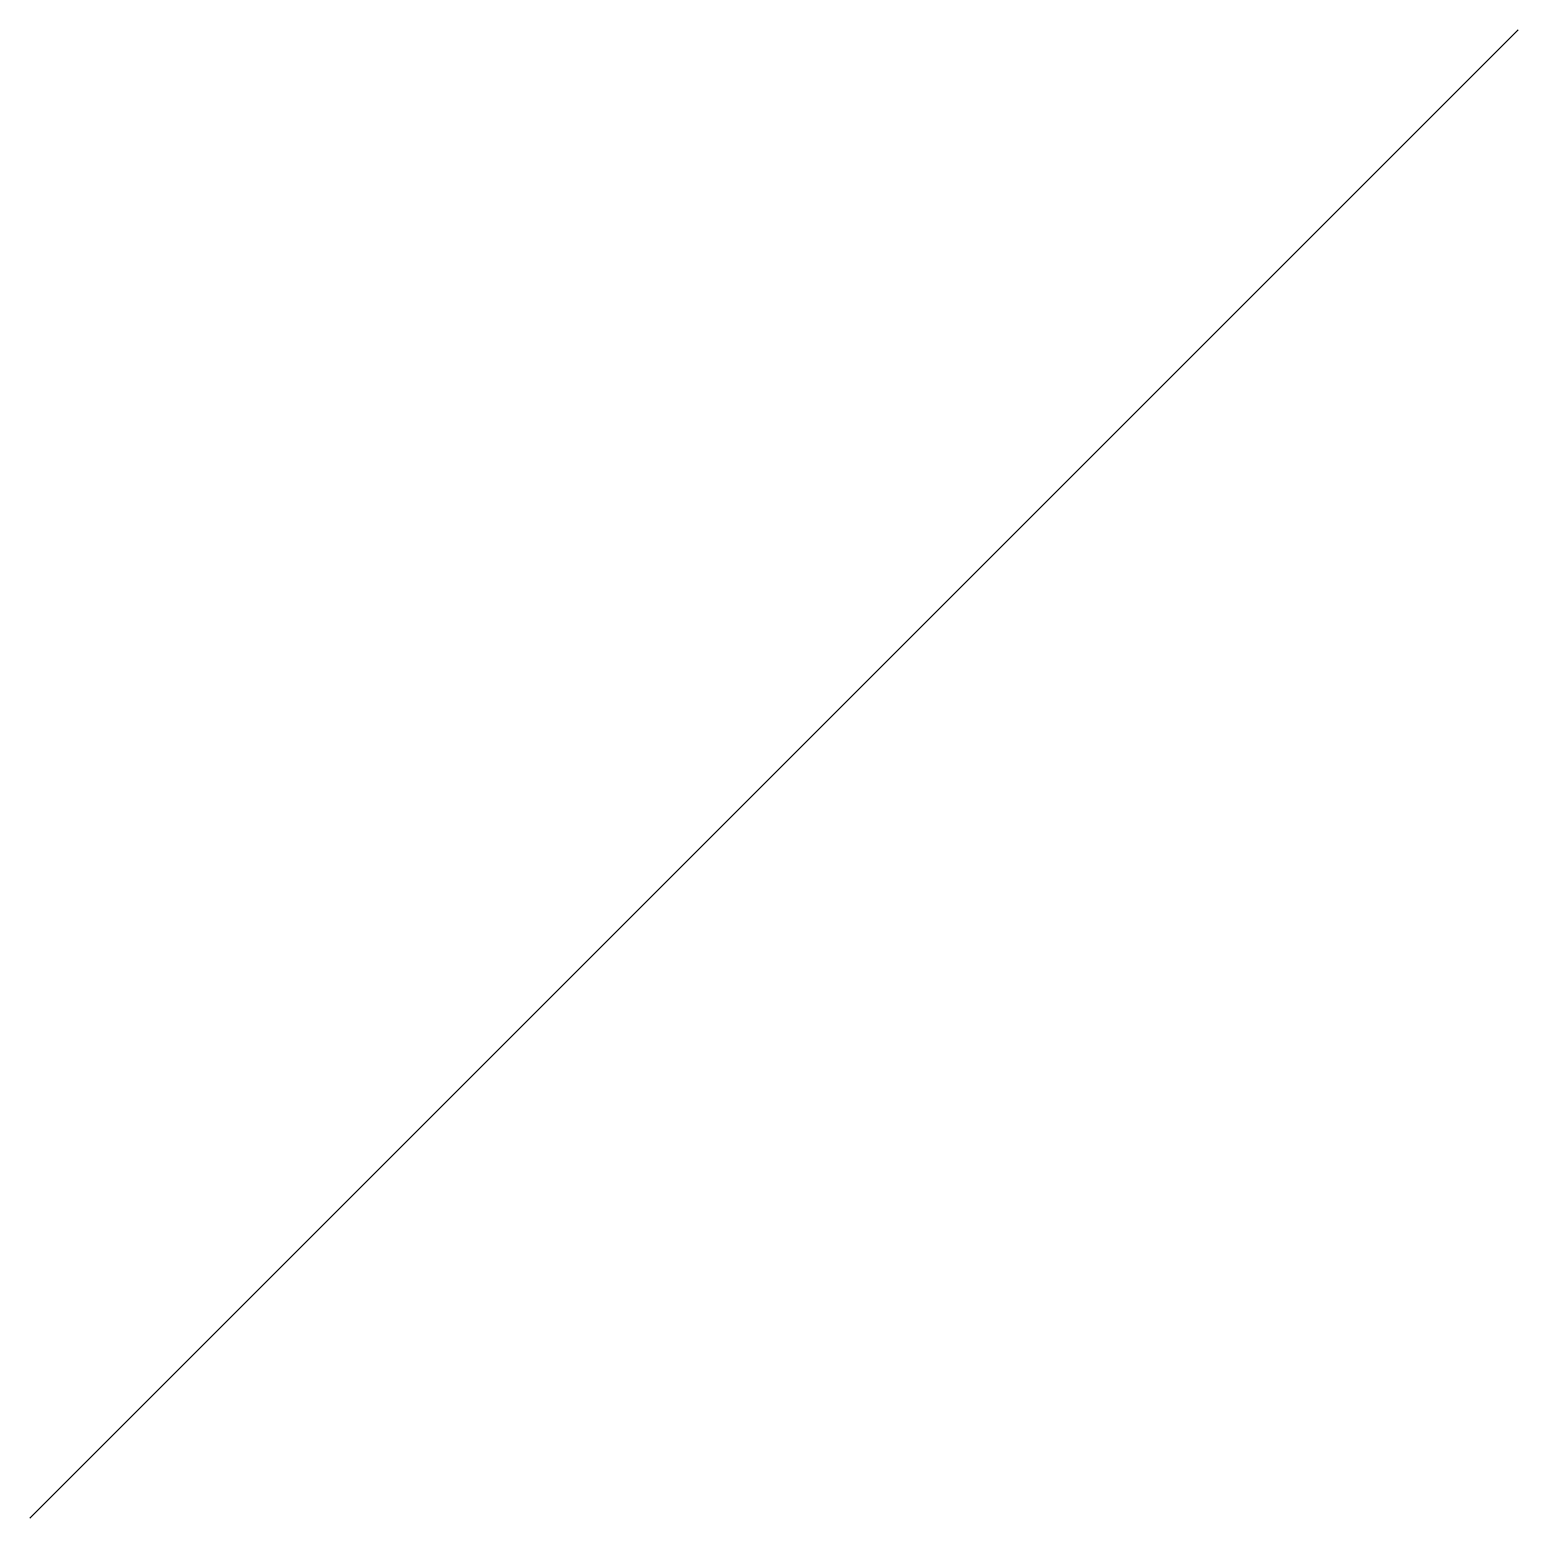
# Model space of a CAD drawing. Header units: millimetres. Extents: x 0 to 10, y 0 to 10.
import ezdxf

# ---------------------------------------------------------------- set-up
doc = ezdxf.new("R2010")
doc.units = ezdxf.units.MM
doc.layers.add('Z', color=7, linetype='CONTINUOUS')

msp = doc.modelspace()

# ---------------------------------------------------------------- linework, layer by layer
at = {"layer": 'Z'}
for p, q in [((0, 0), (10, 10)), ((5, 5), (5, 5))]:
    msp.add_line(p, q, dxfattribs=at)
msp.add_lwpolyline([(3, 3)], dxfattribs=at)
msp.add_lwpolyline([(0, 0), (0, 0), (0, 0)], close=True, dxfattribs=at)
msp.add_lwpolyline([(0, 0, 1), (0, 0)], format="xyb", dxfattribs=at)
msp.add_circle((1, 1), 0, dxfattribs=at)
msp.add_arc((2, 2), 1, 30, 30, dxfattribs=at)

doc.saveas('drawing.dxf')
